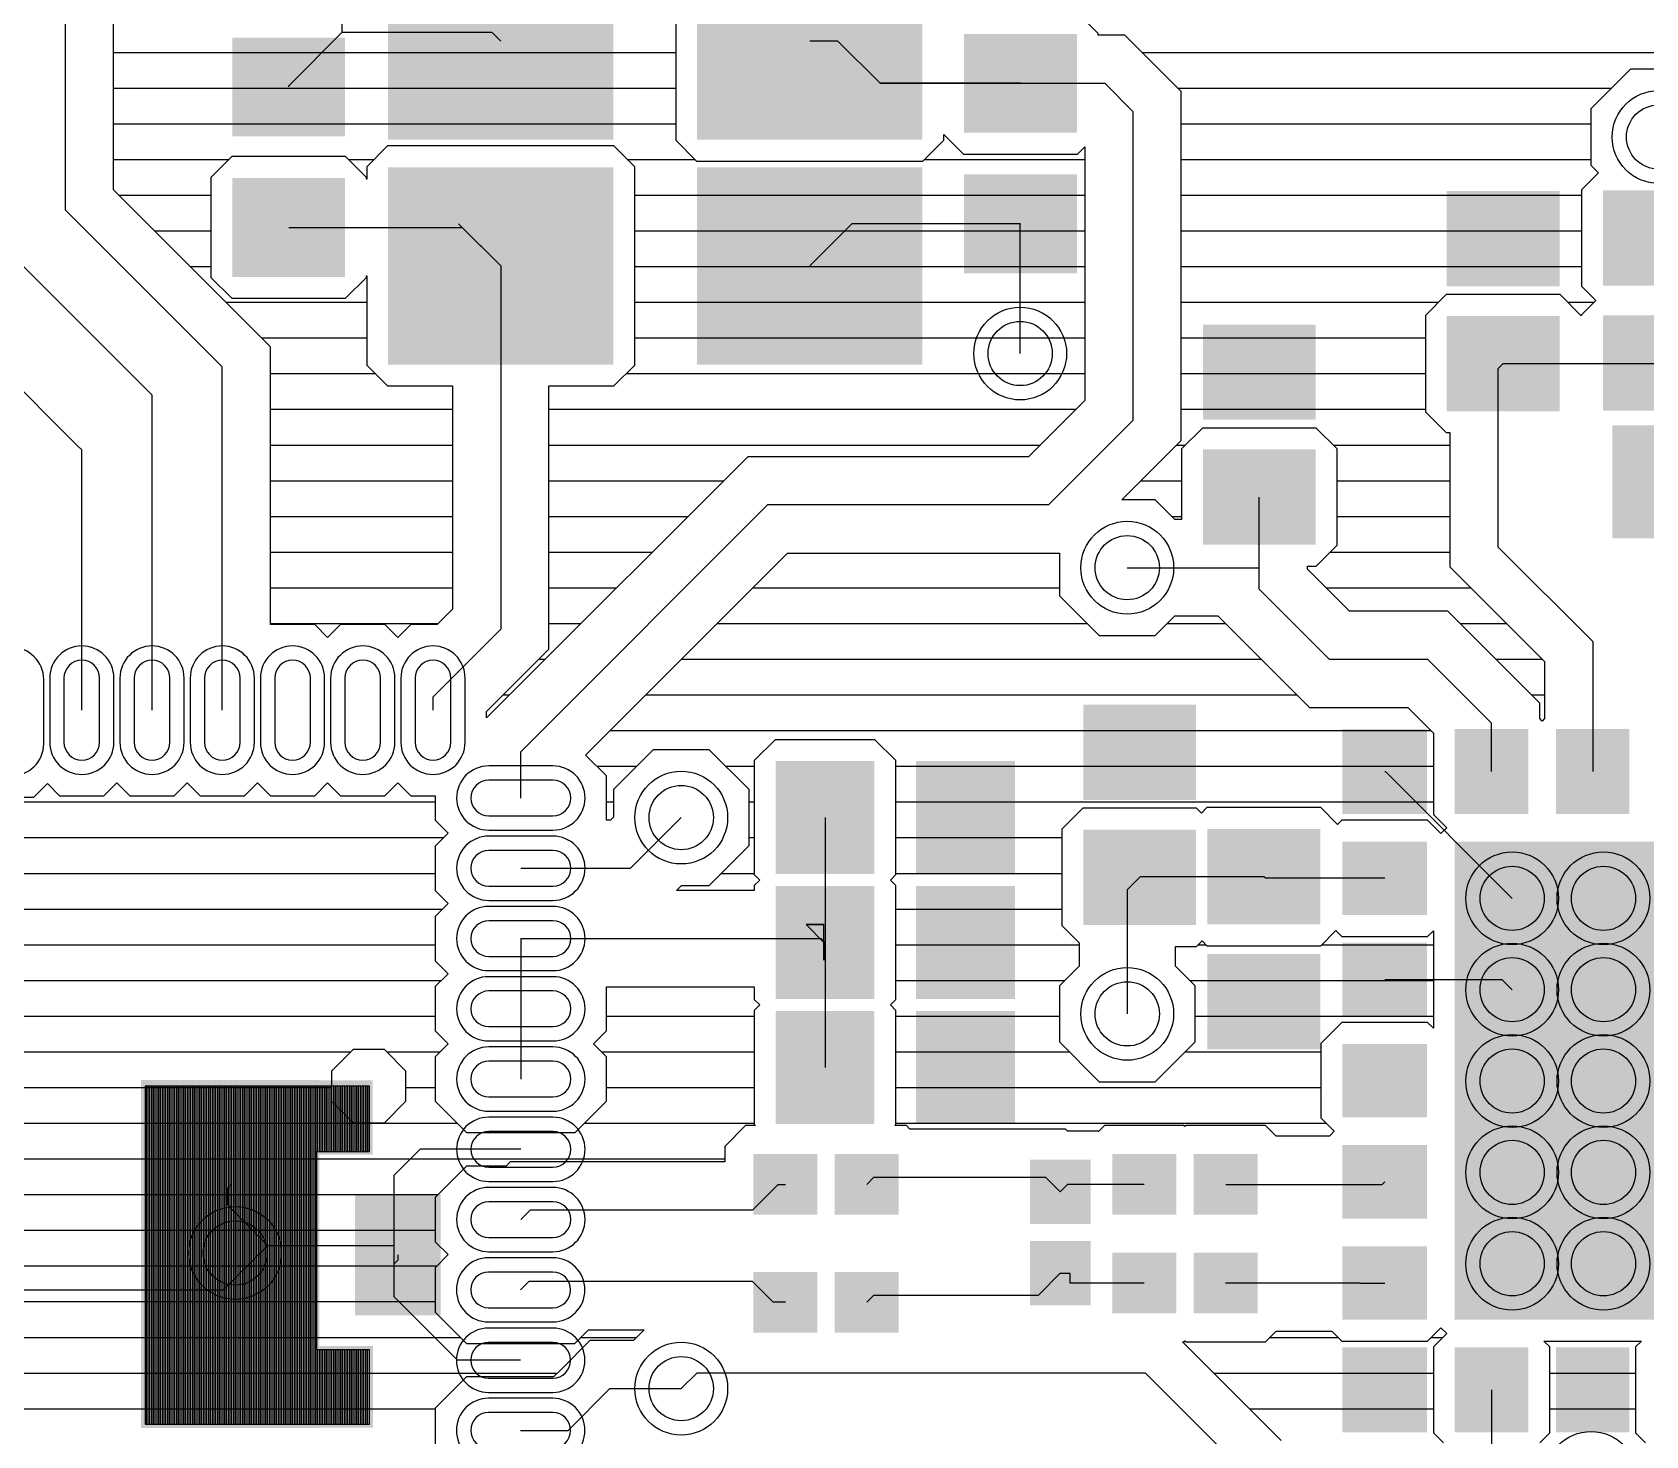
# Model space of a CAD drawing. Extents: x -8.5 to 50.5, y -15.2 to 20.7.
# Drawn here: x 16.08 to 27.56, y -1.46 to 8.53 of the extents above; entities that cross this region are included whole.
import ezdxf

# ---------------------------------------------------------------- set-up
doc = ezdxf.new("R2010")
doc.units = 0
for name, color, linetype in [('1', 22, 'CONTINUOUS'), ('18', 82, 'CONTINUOUS'), ('29', 253, 'CONTINUOUS')]:
    doc.layers.add(name, color=color, linetype=linetype)

# ---------------------------------------------------------------- blocks, each defined once
blk = doc.blocks.new('RECT')
blk.add_solid([(-0.5, -0.5), (0.5, -0.5), (-0.5, 0.5), (0.5, 0.5)])
blk = doc.blocks.new('RECT113792X40640R100')
blk.add_lwpolyline([(0.3556, 0), (0.3556, 0, 0.4142), (0.2286, 0.127), (-0.2286, 0.127, 0.4142), (-0.3556, 0), (-0.3556, 0, 0.4142), (-0.2286, -0.127), (0.2286, -0.127, 0.4142)], format="xyb", close=True)
blk = doc.blocks.new('RECT146304X73152R100')
blk.add_lwpolyline([(0.4572, 0), (0.4572, 0, 0.4142), (0.2286, 0.2286), (-0.2286, 0.2286, 0.4142), (-0.4572, 0), (-0.4572, 0, 0.4142), (-0.2286, -0.2286), (0.2286, -0.2286, 0.4142)], format="xyb", close=True)
blk = doc.blocks.new('ROUNDV')
blk.add_circle((0, 0), 0.5)

msp = doc.modelspace()

# ---------------------------------------------------------------- linework, layer by layer
at = {"layer": '1'}
for p, q in [((16.6549, 7.404), (16.6549, 10.404)), ((16.312, 10.262), (16.312, 7.262)), ((20.658, 9.1672), (20.658, 7.7568)), ((18.284, 8.525), (18.284, 8.652)), ((23.666, 8.5172), (23.5172, 8.666)), ((17.903, 8.144), (18.284, 8.525)), ((18.284, 8.525), (19.349, 8.525)), ((19.349, 8.525), (19.412, 8.462)), ((23.666, 8.5049), (23.666, 8.5172)), ((23.854, 8.5049), (23.666, 8.5049)), ((24.054, 8.3049), (23.854, 8.5049)), ((21.812, 8.462), (21.612, 8.462)), ((22.112, 8.162), (21.812, 8.462)), ((16.6549, 8.382), (20.658, 8.382)), ((23.9769, 8.382), (28.8641, 8.382)), ((24.2549, 8.104), (24.054, 8.3049)), ((23.112, 8.162), (22.112, 8.162)), ((22.112, 8.162), (23.712, 8.162)), ((23.712, 8.162), (23.912, 7.962)), ((27.4546, 8.2624), (27.1719, 7.9797)), ((27.8544, 8.2624), (27.4546, 8.2624)), ((16.6549, 8.128), (20.658, 8.128)), ((17.903, 8.136), (17.903, 8.144)), ((24.2309, 8.128), (27.3202, 8.128)), ((24.2549, 5.62), (24.2549, 8.104)), ((23.912, 7.962), (23.912, 5.762)), ((27.1719, 7.9797), (27.1719, 7.5799)), ((16.6549, 7.874), (20.658, 7.874)), ((24.2549, 7.874), (27.1719, 7.874)), ((18.6068, 7.716), (18.458, 7.5672)), ((20.2172, 7.716), (18.6068, 7.716)), ((20.366, 7.5672), (20.2172, 7.716)), ((20.658, 7.7568), (20.8068, 7.608)), ((22.4172, 7.608), (22.566, 7.7568)), ((22.566, 7.7568), (22.566, 7.7988)), ((22.566, 7.7988), (22.7068, 7.658)), ((23.5172, 7.658), (23.5691, 7.7099)), ((23.5691, 7.7099), (23.5691, 5.904)), ((16.6549, 7.62), (17.4778, 7.62)), ((17.4978, 7.64), (17.349, 7.4912)), ((18.3082, 7.64), (17.4978, 7.64)), ((18.457, 7.4912), (18.3082, 7.64)), ((18.3282, 7.62), (18.5108, 7.62)), ((20.3132, 7.62), (20.7948, 7.62)), ((20.8068, 7.608), (22.4172, 7.608)), ((22.4292, 7.62), (23.5691, 7.62)), ((22.7068, 7.658), (23.5172, 7.658)), ((24.2549, 7.62), (27.1719, 7.62)), ((15.363, 7.509), (16.887, 5.985)), ((17.349, 7.4912), (17.349, 6.7808)), ((18.457, 7.4789), (18.457, 7.4912)), ((18.458, 7.4789), (18.457, 7.4789)), ((18.458, 7.5672), (18.458, 7.4789)), ((20.366, 6.1568), (20.366, 7.5672)), ((27.2274, 7.5244), (27.1067, 7.4037)), ((27.1719, 7.5799), (27.2274, 7.5244)), ((17.554, 6.5049), (16.6549, 7.404)), ((16.6929, 7.366), (17.349, 7.366)), ((20.366, 7.366), (23.5691, 7.366)), ((24.2549, 7.366), (27.1067, 7.366)), ((27.1067, 7.4037), (27.1067, 6.7183)), ((16.312, 7.262), (17.412, 6.162)), ((17.903, 7.136), (19.138, 7.136)), ((19.112, 7.162), (19.412, 6.862)), ((19.138, 7.136), (19.412, 6.862)), ((21.912, 7.162), (21.612, 6.862)), ((23.112, 7.162), (21.912, 7.162)), ((23.11, 7.16), (23.112, 7.162)), ((23.11, 6.239), (23.11, 7.16)), ((16.9469, 7.112), (17.349, 7.112)), ((20.366, 7.112), (23.5691, 7.112)), ((24.2549, 7.112), (27.1067, 7.112)), ((16.402, 5.581), (14.982, 7.001)), ((17.2009, 6.858), (17.349, 6.858)), ((17.349, 6.7808), (17.4978, 6.632)), ((18.3082, 6.632), (18.457, 6.7808)), ((18.457, 6.7808), (18.457, 6.7931)), ((18.457, 6.7931), (18.458, 6.7931)), ((18.458, 6.7931), (18.458, 6.1568)), ((19.412, 6.862), (19.412, 4.2784)), ((20.366, 6.858), (23.5691, 6.858)), ((24.2549, 6.858), (27.1067, 6.858)), ((27.1067, 6.7183), (27.2085, 6.6165)), ((17.4549, 6.604), (18.458, 6.604)), ((17.4978, 6.632), (18.3082, 6.632)), ((20.366, 6.604), (23.5691, 6.604)), ((24.2549, 6.604), (26.0876, 6.604)), ((26.1429, 6.6594), (25.9941, 6.5106)), ((26.9533, 6.6594), (26.1429, 6.6594)), ((27.1019, 6.5108), (26.9533, 6.6594)), ((27.0087, 6.604), (27.196, 6.604)), ((27.2085, 6.6165), (27.1067, 6.5147)), ((17.7729, 6.286), (17.554, 6.5049)), ((25.9941, 6.5106), (25.9941, 5.8252)), ((27.1067, 6.5108), (27.1019, 6.5108)), ((27.1067, 6.5147), (27.1067, 6.5108)), ((17.7089, 6.35), (18.458, 6.35)), ((20.366, 6.35), (23.5691, 6.35)), ((24.2549, 6.35), (25.9941, 6.35)), ((17.7729, 4.3106), (17.7729, 6.286)), ((17.43, 6.144), (17.412, 6.162)), ((17.43, 3.701), (17.43, 6.144)), ((17.7729, 6.096), (18.5188, 6.096)), ((18.458, 6.1568), (18.6068, 6.008)), ((20.2172, 6.008), (20.366, 6.1568)), ((20.3052, 6.096), (23.5691, 6.096)), ((24.2549, 6.096), (25.9941, 6.096)), ((26.512, 6.1318), (26.5481, 6.1679)), ((26.512, 4.862), (26.512, 6.1318)), ((26.5481, 6.1679), (27.6606, 6.1679)), ((16.93, 5.942), (16.887, 5.985)), ((18.6068, 6.008), (19.0691, 6.008)), ((19.0691, 6.008), (19.0691, 4.4205)), ((19.7549, 4.1364), (19.7549, 6.008)), ((19.7549, 6.008), (20.2172, 6.008)), ((16.93, 3.701), (16.93, 5.942)), ((23.5691, 5.904), (23.17, 5.5049)), ((17.7729, 5.842), (19.0691, 5.842)), ((19.7549, 5.842), (23.5071, 5.842)), ((23.912, 5.762), (23.312, 5.162)), ((24.2549, 5.842), (25.9941, 5.842)), ((25.9941, 5.8252), (26.1429, 5.6764)), ((24.4068, 5.709), (24.258, 5.5602)), ((25.2172, 5.709), (24.4068, 5.709)), ((25.366, 5.5602), (25.2172, 5.709)), ((26.1429, 5.6764), (26.1691, 5.6764)), ((26.1691, 5.6764), (26.1691, 4.72)), ((16.43, 5.553), (16.402, 5.581)), ((16.43, 3.701), (16.43, 5.553)), ((17.7729, 5.588), (19.0691, 5.588)), ((19.7549, 5.588), (23.2531, 5.588)), ((23.8325, 5.1976), (24.2549, 5.62)), ((24.2229, 5.588), (24.2858, 5.588)), ((24.258, 5.5602), (24.258, 5.0579)), ((25.3382, 5.588), (26.1691, 5.588)), ((25.366, 4.8748), (25.366, 5.5602)), ((21.17, 5.5049), (19.47, 3.8049)), ((23.17, 5.5049), (21.17, 5.5049)), ((17.7729, 5.334), (19.0691, 5.334)), ((19.7549, 5.334), (20.9991, 5.334)), ((23.9689, 5.334), (24.258, 5.334)), ((25.366, 5.334), (26.1691, 5.334)), ((24.0719, 5.1976), (23.8325, 5.1976)), ((24.2116, 5.0579), (24.0719, 5.1976)), ((24.812, 4.715), (24.812, 5.2175)), ((17.7729, 5.08), (19.0691, 5.08)), ((21.312, 5.162), (19.612, 3.462)), ((19.7549, 5.08), (20.7451, 5.08)), ((23.312, 5.162), (21.312, 5.162)), ((24.1895, 5.08), (24.258, 5.08)), ((24.258, 5.0579), (24.2116, 5.0579)), ((25.366, 5.08), (26.1691, 5.08)), ((17.7729, 4.826), (19.0691, 4.826)), ((19.7549, 4.826), (20.4911, 4.826)), ((25.2172, 4.726), (25.366, 4.8748)), ((25.3172, 4.826), (26.1691, 4.826)), ((27.1852, 4.1888), (26.512, 4.862)), ((20.0167, 3.3817), (21.454, 4.8191)), ((21.454, 4.8191), (23.3894, 4.8191)), ((23.3894, 4.8191), (23.3894, 4.5151)), ((23.872, 4.715), (24.812, 4.715)), ((24.812, 4.562), (24.812, 4.715)), ((25.1549, 4.704), (25.1549, 4.726)), ((25.1549, 4.726), (25.2172, 4.726)), ((26.1691, 4.72), (26.37, 4.5191)), ((25.454, 4.4049), (25.1549, 4.704)), ((17.7729, 4.572), (19.0691, 4.572)), ((19.7549, 4.572), (20.2371, 4.572)), ((21.2069, 4.572), (23.3894, 4.572)), ((23.3894, 4.5151), (23.6721, 4.2324)), ((25.312, 4.062), (24.812, 4.562)), ((25.2869, 4.572), (26.3171, 4.572)), ((26.37, 4.5191), (26.8423, 4.0468)), ((19.0691, 4.4205), (18.9592, 4.3106)), ((24.0719, 4.2324), (24.2116, 4.3721)), ((24.2116, 4.3721), (24.517, 4.3721)), ((24.517, 4.3721), (24.67, 4.2191)), ((26.154, 4.4049), (25.454, 4.4049)), ((26.3549, 4.204), (26.154, 4.4049)), ((17.7729, 4.318), (18.9666, 4.318)), ((18.0878, 4.3106), (17.7729, 4.3106)), ((18.18, 4.2184), (18.0878, 4.3106)), ((18.2722, 4.3106), (18.18, 4.2184)), ((18.5878, 4.3106), (18.2722, 4.3106)), ((18.68, 4.2184), (18.5878, 4.3106)), ((18.7722, 4.3106), (18.68, 4.2184)), ((18.9592, 4.3106), (18.7722, 4.3106)), ((18.93, 3.7964), (19.412, 4.2784)), ((19.7549, 4.318), (19.9831, 4.318)), ((20.9529, 4.318), (23.5865, 4.318)), ((24.1575, 4.318), (24.5711, 4.318)), ((26.2409, 4.318), (26.5711, 4.318)), ((19.311, 3.6925), (19.7549, 4.1364)), ((23.6721, 4.2324), (24.0719, 4.2324)), ((24.67, 4.2191), (25.17, 3.7191)), ((26.8081, 3.7508), (26.3549, 4.204)), ((27.1852, 4.1888), (27.1852, 3.2645)), ((19.6825, 4.064), (19.7291, 4.064)), ((20.6989, 4.064), (24.8251, 4.064)), ((26.012, 4.062), (25.312, 4.062)), ((26.4652, 3.6088), (26.012, 4.062)), ((26.4949, 4.064), (26.8251, 4.064)), ((26.8423, 4.0468), (26.8423, 3.6408)), ((18.93, 3.701), (18.93, 3.7964)), ((19.47, 3.8049), (19.311, 3.6459)), ((19.4285, 3.81), (19.4751, 3.81)), ((20.4449, 3.81), (25.0791, 3.81)), ((26.7489, 3.81), (26.8423, 3.81)), ((19.311, 3.6459), (19.311, 3.6925)), ((25.17, 3.7191), (25.87, 3.7191)), ((25.87, 3.7191), (26.0512, 3.5379)), ((26.8081, 3.6408), (26.8081, 3.7508)), ((26.4652, 3.2645), (26.4652, 3.6088)), ((26.8252, 3.6237), (26.8081, 3.6408)), ((26.8423, 3.6408), (26.8252, 3.6237)), ((19.555, 3.405), (19.612, 3.462)), ((20.1909, 3.556), (26.0331, 3.556)), ((21.3658, 3.491), (21.217, 3.3422)), ((22.0762, 3.491), (21.3658, 3.491)), ((22.225, 3.3422), (22.0762, 3.491)), ((26.0512, 3.5379), (26.0512, 2.9593)), ((19.555, 3.076), (19.555, 3.405)), ((20.1646, 3.2338), (20.0167, 3.3817)), ((20.4971, 3.4196), (20.2144, 3.1369)), ((20.8969, 3.4196), (20.4971, 3.4196)), ((21.1796, 3.1369), (20.8969, 3.4196)), ((21.217, 3.3422), (21.217, 2.5318)), ((22.225, 2.5318), (22.225, 3.3422)), ((20.0964, 3.302), (20.3795, 3.302)), ((20.1646, 2.9189), (20.1646, 3.2338)), ((21.0145, 3.302), (21.217, 3.302)), ((22.225, 3.302), (26.0512, 3.302)), ((25.7052, 3.2645), (25.7095, 3.2645)), ((25.7095, 3.2645), (26.612, 2.362)), ((16.0878, 3.0814), (16.185, 3.1786)), ((16.185, 3.1786), (16.2722, 3.0914)), ((16.5878, 3.0914), (16.68, 3.1836)), ((16.68, 3.1836), (16.7722, 3.0914)), ((17.0878, 3.0914), (17.18, 3.1836)), ((17.18, 3.1836), (17.2722, 3.0914)), ((17.5878, 3.0914), (17.68, 3.1836)), ((17.68, 3.1836), (17.7722, 3.0914)), ((18.0878, 3.0914), (18.18, 3.1836)), ((18.18, 3.1836), (18.2722, 3.0914)), ((18.5878, 3.0914), (18.68, 3.1836)), ((18.68, 3.1836), (18.7722, 3.0914)), ((20.2144, 3.1369), (20.2144, 2.9393)), ((21.1796, 2.7371), (21.1796, 3.1369)), ((12.4146, 3.048), (18.9454, 3.048)), ((15.7722, 3.0814), (16.0878, 3.0814)), ((16.2722, 3.0914), (16.5878, 3.0914)), ((16.7722, 3.0914), (17.0878, 3.0914)), ((17.2722, 3.0914), (17.5878, 3.0914)), ((17.7722, 3.0914), (18.0878, 3.0914)), ((18.2722, 3.0914), (18.5878, 3.0914)), ((18.7722, 3.0914), (18.9454, 3.0914)), ((18.9454, 3.0914), (18.9454, 2.9182)), ((20.1646, 3.048), (20.2144, 3.048)), ((21.1796, 3.048), (21.217, 3.048)), ((22.225, 3.048), (26.0512, 3.048)), ((23.5549, 3.0026), (23.4061, 2.8538)), ((24.3653, 3.0026), (23.5549, 3.0026)), ((24.3998, 2.968), (24.3653, 3.0026)), ((24.4392, 3.0074), (24.3998, 2.968)), ((25.2496, 3.0074), (24.4392, 3.0074)), ((25.3692, 2.8878), (25.2496, 3.0074)), ((18.9454, 2.9182), (19.0376, 2.826)), ((20.194, 2.9189), (20.1646, 2.9189)), ((20.2144, 2.9393), (20.194, 2.9189)), ((20.336, 2.576), (20.697, 2.937)), ((21.721, 2.937), (21.721, 2.048)), ((25.4, 2.9185), (25.3692, 2.8878)), ((26.0104, 2.9185), (25.4, 2.9185)), ((26.1052, 2.8237), (26.0104, 2.9185)), ((26.0512, 2.9593), (26.146, 2.8645)), ((12.3544, 2.794), (19.0056, 2.794)), ((19.0376, 2.826), (18.9454, 2.7338)), ((21.1796, 2.794), (21.217, 2.794)), ((22.225, 2.794), (23.4061, 2.794)), ((23.4061, 2.8538), (23.4061, 2.1684)), ((26.146, 2.8645), (26.1052, 2.8237)), ((18.9454, 2.7338), (18.9454, 2.4182)), ((20.8969, 2.4544), (21.1796, 2.7371)), ((12.4146, 2.54), (18.9454, 2.54)), ((19.555, 2.576), (20.336, 2.576)), ((20.9825, 2.54), (21.217, 2.54)), ((21.217, 2.5318), (21.2563, 2.4925)), ((22.1857, 2.4925), (22.225, 2.5318)), ((22.225, 2.54), (23.4061, 2.54)), ((18.9454, 2.4182), (19.0376, 2.326)), ((20.6638, 2.4189), (20.6993, 2.4544)), ((21.217, 2.4189), (20.6638, 2.4189)), ((20.6993, 2.4544), (20.8969, 2.4544)), ((21.2563, 2.4925), (21.217, 2.4532)), ((21.217, 2.4532), (21.217, 2.4189)), ((22.225, 2.4532), (22.1857, 2.4925)), ((22.225, 1.6428), (22.225, 2.4532)), ((23.965, 2.5159), (23.872, 2.423)), ((23.872, 2.423), (23.872, 1.54)), ((23.965, 2.5159), (23.9601, 2.5111)), ((24.8444, 2.5159), (23.965, 2.5159)), ((24.8558, 2.5045), (24.8444, 2.5159)), ((25.7052, 2.5045), (24.8558, 2.5045)), ((19.0376, 2.326), (18.9454, 2.2338)), ((12.3624, 2.286), (18.9976, 2.286)), ((18.9454, 2.2338), (18.9454, 1.9182)), ((22.225, 2.286), (23.4061, 2.286)), ((19.555, 2.076), (19.555, 1.576)), ((19.555, 2.076), (21.693, 2.076)), ((21.713, 2.048), (21.586, 2.175)), ((21.586, 2.175), (21.713, 2.048)), ((21.713, 2.175), (21.586, 2.175)), ((21.586, 2.175), (21.713, 2.175)), ((21.693, 2.076), (21.721, 2.048)), ((21.713, 1.921), (21.713, 2.175)), ((23.4061, 2.1684), (23.5291, 2.0454)), ((25.2496, 2.0245), (25.3578, 2.1327)), ((25.3578, 2.1327), (25.4, 2.0905)), ((25.4, 2.0905), (26.0104, 2.0905)), ((26.0104, 2.0905), (26.0512, 2.1313)), ((26.0512, 2.1313), (26.0512, 1.4377)), ((12.4146, 2.032), (18.9454, 2.032)), ((21.721, 2.048), (21.713, 2.048)), ((21.713, 2.048), (21.713, 1.921)), ((21.721, 2.048), (21.721, 1.159)), ((22.225, 2.032), (23.5291, 2.032)), ((23.5291, 2.0454), (23.5291, 1.8796)), ((24.2149, 1.8796), (24.2149, 2.0196)), ((24.2149, 2.0196), (24.3653, 2.0196)), ((24.3653, 2.0196), (24.4047, 2.059)), ((24.3777, 2.032), (24.4316, 2.032)), ((24.4047, 2.059), (24.4392, 2.0245)), ((24.4392, 2.0245), (25.2496, 2.0245)), ((25.2571, 2.032), (26.0512, 2.032)), ((18.9454, 1.9182), (19.0376, 1.826)), ((23.5291, 1.8796), (23.3894, 1.7399)), ((24.3546, 1.7399), (24.2149, 1.8796)), ((12.3704, 1.778), (18.9896, 1.778)), ((19.0376, 1.826), (18.9454, 1.7338)), ((18.9454, 1.7338), (18.9454, 1.4182)), ((20.1646, 1.4182), (20.1646, 1.7331)), ((20.1646, 1.7331), (21.217, 1.7331)), ((21.217, 1.7331), (21.217, 1.6428)), ((22.225, 1.778), (23.4275, 1.778)), ((23.3894, 1.7399), (23.3894, 1.3401)), ((24.3165, 1.778), (26.0512, 1.778)), ((24.3546, 1.3401), (24.3546, 1.7399)), ((25.7052, 1.7845), (26.5395, 1.7845)), ((26.5395, 1.7845), (26.612, 1.712)), ((21.217, 1.6428), (21.2563, 1.6035)), ((22.1857, 1.6035), (22.225, 1.6428)), ((12.4146, 1.524), (18.9454, 1.524)), ((19.555, 1.576), (19.555, 1.076)), ((20.1646, 1.524), (21.217, 1.524)), ((21.2563, 1.6035), (21.217, 1.5642)), ((21.217, 1.5642), (21.217, 0.7538)), ((22.225, 1.5642), (22.1857, 1.6035)), ((22.225, 0.7538), (22.225, 1.5642)), ((22.225, 1.524), (23.3894, 1.524)), ((24.3546, 1.524), (26.0512, 1.524)), ((18.9454, 1.4182), (19.0376, 1.326)), ((20.0724, 1.326), (20.1646, 1.4182)), ((25.4, 1.4785), (25.2512, 1.3297)), ((26.0104, 1.4785), (25.4, 1.4785)), ((26.0512, 1.4377), (26.0104, 1.4785)), ((12.3784, 1.27), (18.3446, 1.27)), ((18.3605, 1.2859), (18.208, 1.1334)), ((18.5847, 1.2859), (18.3605, 1.2859)), ((18.7372, 1.1334), (18.5847, 1.2859)), ((18.6006, 1.27), (18.9816, 1.27)), ((19.0376, 1.326), (18.9454, 1.2338)), ((20.1646, 1.2338), (20.0724, 1.326)), ((20.1284, 1.27), (21.217, 1.27)), ((22.225, 1.27), (23.4595, 1.27)), ((23.3894, 1.3401), (23.6721, 1.0574)), ((24.0719, 1.0574), (24.3546, 1.3401)), ((24.2845, 1.27), (25.2512, 1.27)), ((25.2512, 1.3297), (25.2512, 0.7993)), ((18.9454, 1.2338), (18.9454, 0.9182)), ((20.1646, 0.9182), (20.1646, 1.2338)), ((18.208, 1.1334), (18.208, 0.9177)), ((18.7372, 0.9177), (18.7372, 1.1334)), ((23.6721, 1.0574), (24.0719, 1.0574)), ((12.4146, 1.016), (18.208, 1.016)), ((18.4705, 1.0257), (16.8813, 1.0257)), ((16.8813, 1.0257), (16.8813, -1.3799)), ((16.887, 1.0257), (16.887, -1.3799)), ((16.8997, 1.0257), (16.8997, -1.3799)), ((16.9124, 1.0257), (16.9124, -1.3799)), ((16.9251, 1.0257), (16.9251, -1.3799)), ((16.9378, 1.0257), (16.9378, -1.3799)), ((16.9505, 1.0257), (16.9505, -1.3799)), ((16.9632, 1.0257), (16.9632, -1.3799)), ((16.9759, 1.0257), (16.9759, -1.3799)), ((16.9886, 1.0257), (16.9886, -1.3799)), ((17.0013, 1.0257), (17.0013, -1.3799)), ((17.014, 1.0257), (17.014, -1.3799)), ((17.0267, 1.0257), (17.0267, -1.3799)), ((17.0394, 1.0257), (17.0394, -1.3799)), ((17.0521, 1.0257), (17.0521, -1.3799)), ((17.0648, 1.0257), (17.0648, -1.3799)), ((17.0775, 1.0257), (17.0775, -1.3799)), ((17.0902, 1.0257), (17.0902, -1.3799)), ((17.1029, 1.0257), (17.1029, -1.3799)), ((17.1156, 1.0257), (17.1156, -1.3799)), ((17.1283, 1.0257), (17.1283, -1.3799)), ((17.141, 1.0257), (17.141, -1.3799)), ((17.1537, 1.0257), (17.1537, -1.3799)), ((17.1664, 1.0257), (17.1664, -1.3799)), ((17.1791, 1.0257), (17.1791, -1.3799)), ((17.1918, 1.0257), (17.1918, -1.3799)), ((17.2045, 1.0257), (17.2045, -1.3799)), ((17.2172, 1.0257), (17.2172, -1.3799)), ((17.2299, 1.0257), (17.2299, -1.3799)), ((17.2426, 1.0257), (17.2426, -1.3799)), ((17.2553, 1.0257), (17.2553, -1.3799)), ((17.268, 1.0257), (17.268, -1.3799)), ((17.2807, 1.0257), (17.2807, -1.3799)), ((17.2934, 1.0257), (17.2934, -1.3799)), ((17.3061, 1.0257), (17.3061, -1.3799)), ((17.3188, 1.0257), (17.3188, -1.3799)), ((17.3315, 1.0257), (17.3315, -1.3799)), ((17.3442, 1.0257), (17.3442, -1.3799)), ((17.3569, 1.0257), (17.3569, -1.3799)), ((17.3696, 1.0257), (17.3696, -1.3799)), ((17.3823, 1.0257), (17.3823, -1.3799)), ((17.395, 1.0257), (17.395, -1.3799)), ((17.4077, 1.0257), (17.4077, -1.3799)), ((17.4204, 1.0257), (17.4204, -1.3799)), ((17.4331, 1.0257), (17.4331, -1.3799)), ((17.4458, 1.0257), (17.4458, -1.3799)), ((17.4585, 1.0257), (17.4585, -1.3799)), ((17.4712, 1.0257), (17.4712, -1.3799)), ((17.4839, 1.0257), (17.4839, -1.3799)), ((17.4966, 1.0257), (17.4966, -1.3799)), ((17.5093, 1.0257), (17.5093, -1.3799)), ((17.522, 1.0257), (17.522, -1.3799)), ((17.5347, 1.0257), (17.5347, -1.3799)), ((17.5474, 1.0257), (17.5474, -1.3799)), ((17.5601, 1.0257), (17.5601, -1.3799)), ((17.5728, 1.0257), (17.5728, -1.3799)), ((17.5855, 1.0257), (17.5855, -1.3799)), ((17.5982, 1.0257), (17.5982, -1.3799)), ((17.6109, 1.0257), (17.6109, -1.3799)), ((17.6236, 1.0257), (17.6236, -1.3799)), ((17.6363, 1.0257), (17.6363, -1.3799)), ((17.649, 1.0257), (17.649, -1.3799)), ((17.6617, 1.0257), (17.6617, -1.3799)), ((17.6744, 1.0257), (17.6744, -1.3799)), ((17.6871, 1.0257), (17.6871, -1.3799)), ((17.6998, 1.0257), (17.6998, -1.3799)), ((17.7125, 1.0257), (17.7125, -1.3799)), ((17.7252, 1.0257), (17.7252, -1.3799)), ((17.7379, 1.0257), (17.7379, -1.3799)), ((17.7506, 1.0257), (17.7506, -1.3799)), ((17.7633, 1.0257), (17.7633, -1.3799)), ((17.776, 1.0257), (17.776, -1.3799)), ((17.7887, 1.0257), (17.7887, -1.3799)), ((17.8014, 1.0257), (17.8014, -1.3799)), ((17.8141, 1.0257), (17.8141, -1.3799)), ((17.8268, 1.0257), (17.8268, -1.3799)), ((17.8395, 1.0257), (17.8395, -1.3799)), ((17.8522, 1.0257), (17.8522, -1.3799)), ((17.8649, 1.0257), (17.8649, -1.3799)), ((17.8776, 1.0257), (17.8776, -1.3799)), ((17.8903, 1.0257), (17.8903, -1.3799)), ((17.903, 1.0257), (17.903, -1.3799)), ((17.9157, 1.0257), (17.9157, -1.3799)), ((17.9284, 1.0257), (17.9284, -1.3799)), ((17.9411, 1.0257), (17.9411, -1.3799)), ((17.9538, 1.0257), (17.9538, -1.3799)), ((17.9665, 1.0257), (17.9665, -1.3799)), ((17.9792, 1.0257), (17.9792, -1.3799)), ((17.9919, 1.0257), (17.9919, -1.3799)), ((18.0046, 1.0257), (18.0046, -1.3799)), ((18.0173, 1.0257), (18.0173, -1.3799)), ((18.03, 1.0257), (18.03, -1.3799)), ((18.0427, 1.0257), (18.0427, -1.3799)), ((18.0554, 1.0257), (18.0554, -1.3799)), ((18.0681, 1.0257), (18.0681, -1.3799)), ((18.0808, 1.0257), (18.0808, -1.3799)), ((18.0935, 1.0257), (18.0935, -1.3799)), ((18.1062, 1.0257), (18.1062, 0.5599)), ((18.1189, 1.0257), (18.1189, 0.5599)), ((18.1316, 1.0257), (18.1316, 0.5599)), ((18.1443, 1.0257), (18.1443, 0.5599)), ((18.157, 1.0257), (18.157, 0.5599)), ((18.1697, 1.0257), (18.1697, 0.5599)), ((18.1824, 1.0257), (18.1824, 0.5599)), ((18.1951, 1.0257), (18.1951, 0.5599)), ((18.2078, 1.0257), (18.2078, 0.5599)), ((18.2205, 1.0257), (18.2205, 0.5599)), ((18.2332, 1.0257), (18.2332, 0.5599)), ((18.2459, 1.0257), (18.2459, 0.5599)), ((18.2586, 1.0257), (18.2586, 0.5599)), ((18.2713, 1.0257), (18.2713, 0.5599)), ((18.284, 1.0257), (18.284, 0.5599)), ((18.2967, 1.0257), (18.2967, 0.5599)), ((18.3094, 1.0257), (18.3094, 0.5599)), ((18.3221, 1.0257), (18.3221, 0.5599)), ((18.3348, 1.0257), (18.3348, 0.5599)), ((18.3475, 1.0257), (18.3475, 0.5599)), ((18.3602, 1.0257), (18.3602, 0.5599)), ((18.3729, 1.0257), (18.3729, 0.5599)), ((18.3856, 1.0257), (18.3856, 0.5599)), ((18.3983, 1.0257), (18.3983, 0.5599)), ((18.411, 1.0257), (18.411, 0.5599)), ((18.4237, 1.0257), (18.4237, 0.5599)), ((18.4364, 1.0257), (18.4364, 0.5599)), ((18.4491, 1.0257), (18.4491, 0.5599)), ((18.4618, 1.0257), (18.4618, 0.5599)), ((18.4769, 1.0256), (18.4683, 1.0256)), ((18.4712, 1.0259), (18.4705, 1.0257)), ((18.4765, 1.0259), (18.4712, 1.0259)), ((18.4745, 1.0259), (18.4745, 0.5599)), ((18.4765, 0.5599), (18.4765, 1.0259)), ((18.7372, 1.016), (18.9454, 1.016)), ((20.1646, 1.016), (21.217, 1.016)), ((22.225, 1.016), (25.2512, 1.016)), ((18.208, 0.9177), (18.3605, 0.7652)), ((18.5847, 0.7652), (18.7372, 0.9177)), ((18.9454, 0.9182), (19.1686, 0.695)), ((19.9414, 0.695), (20.1646, 0.9182)), ((12.6889, 0.762), (19.1016, 0.762)), ((18.3605, 0.7652), (18.5847, 0.7652)), ((19.1686, 0.695), (19.9414, 0.695)), ((20.0084, 0.762), (21.217, 0.762)), ((21.1552, 0.7455), (21.0064, 0.5967)), ((21.2253, 0.7455), (21.1552, 0.7455)), ((21.217, 0.7538), (21.2253, 0.7455)), ((22.2167, 0.7455), (22.225, 0.7538)), ((22.3003, 0.7455), (22.2167, 0.7455)), ((22.225, 0.762), (25.2885, 0.762)), ((22.3253, 0.7205), (22.3003, 0.7455)), ((23.4329, 0.7205), (22.3253, 0.7205)), ((23.4478, 0.7057), (23.4329, 0.7205)), ((23.665, 0.7057), (23.4478, 0.7057)), ((23.6678, 0.7028), (23.665, 0.7057)), ((23.7105, 0.7455), (23.6678, 0.7028)), ((24.2766, 0.7455), (23.7105, 0.7455)), ((24.2831, 0.739), (24.2766, 0.7455)), ((24.2896, 0.7455), (24.2831, 0.739)), ((24.8557, 0.7455), (24.2896, 0.7455)), ((24.9319, 0.6693), (24.8557, 0.7455)), ((25.2512, 0.7993), (25.346, 0.7045)), ((25.346, 0.7045), (25.3108, 0.6693)), ((18.8378, 0.576), (18.652, 0.3902)), ((19.555, 0.576), (18.8378, 0.576)), ((21.0064, 0.5967), (21.0064, 0.4864)), ((25.3108, 0.6693), (24.9319, 0.6693)), ((12.7849, 0.508), (21.0064, 0.508)), ((18.1037, -0.8497), (18.1037, 0.5599)), ((18.1037, 0.5599), (18.4765, 0.5599)), ((19.4804, 0.4864), (19.4511, 0.457)), ((21.0064, 0.4864), (19.4804, 0.4864)), ((18.652, 0.3902), (18.652, -0.1065)), ((19.1686, 0.457), (18.9454, 0.2338)), ((19.4511, 0.457), (19.1686, 0.457)), ((22.0173, 0.3264), (22.0685, 0.3776)), ((22.0685, 0.3776), (22.7855, 0.3776)), ((22.7855, 0.3776), (23.2422, 0.3776)), ((23.2422, 0.3776), (23.2909, 0.3776)), ((23.2909, 0.3776), (23.3947, 0.2739)), ((12.7849, 0.254), (18.9656, 0.254)), ((17.4645, 0.298), (17.4925, 0.326)), ((17.4645, 0.1824), (17.4645, 0.298)), ((18.9454, 0.2338), (18.9454, -0.0818)), ((21.2051, 0.1435), (21.388, 0.3264)), ((21.388, 0.3264), (21.4382, 0.3264)), ((23.4472, 0.3264), (23.3947, 0.2739)), ((23.9936, 0.3264), (23.4472, 0.3264)), ((24.5727, 0.3264), (25.6871, 0.3264)), ((25.6871, 0.3264), (25.7052, 0.3445)), ((17.4645, 0.1824), (17.7546, -0.1077)), ((19.6225, 0.1435), (19.555, 0.076)), ((21.2051, 0.1435), (19.6225, 0.1435)), ((12.7849, 0), (18.9454, 0)), ((17.5058, -0.3566), (17.7546, -0.1077)), ((17.7546, -0.1077), (18.6508, -0.1077)), ((18.6545, -0.238), (18.6545, -0.109)), ((18.9454, -0.0818), (19.0371, -0.1735)), ((18.68, -0.2125), (18.6545, -0.238)), ((18.68, -0.174), (18.68, -0.2125)), ((19.0371, -0.1735), (18.9444, -0.2662)), ((12.7849, -0.254), (18.9566, -0.254)), ((18.6545, -0.474), (18.6545, -0.238)), ((18.9444, -0.2662), (18.9444, -0.5818)), ((23.2391, -0.4608), (23.3947, -0.3052)), ((23.3947, -0.3052), (23.4637, -0.3052)), ((23.4637, -0.3052), (23.4637, -0.3743)), ((14.43, -0.424), (17.4384, -0.424)), ((17.4384, -0.424), (17.5058, -0.3566)), ((19.613, -0.365), (19.554, -0.424)), ((21.205, -0.365), (19.613, -0.365)), ((21.3517, -0.5117), (21.205, -0.365)), ((23.4637, -0.3743), (23.8185, -0.3743)), ((23.8185, -0.3743), (23.8189, -0.3746)), ((23.8189, -0.3746), (23.9936, -0.3746)), ((24.5726, -0.3746), (24.573, -0.3743)), ((24.573, -0.3743), (25.3297, -0.3743)), ((25.3297, -0.3743), (25.5259, -0.3743)), ((25.5259, -0.3743), (25.5271, -0.3755)), ((25.5271, -0.3755), (25.7052, -0.3755)), ((12.7849, -0.508), (18.9444, -0.508)), ((19.1055, -0.925), (18.6545, -0.474)), ((21.4382, -0.5117), (21.3517, -0.5117)), ((22.0173, -0.5117), (22.0682, -0.4608)), ((22.0682, -0.4608), (22.3947, -0.4608)), ((22.3947, -0.4608), (23.1705, -0.4608)), ((23.1705, -0.4608), (23.2391, -0.4608)), ((18.9444, -0.5818), (19.1676, -0.805)), ((12.7849, -0.762), (19.1246, -0.762)), ((20.047, -0.7841), (19.8461, -0.985)), ((19.9404, -0.805), (20.0375, -0.7079)), ((19.9834, -0.762), (20.3795, -0.762)), ((20.0375, -0.7079), (20.4336, -0.7079)), ((20.3574, -0.7841), (20.047, -0.7841)), ((20.4336, -0.7079), (20.3574, -0.7841)), ((24.9679, -1.496), (24.2657, -0.7937)), ((24.2657, -0.7937), (24.2766, -0.7937)), ((24.2766, -0.7937), (24.2831, -0.7872)), ((24.2831, -0.7872), (24.2896, -0.7937)), ((24.2896, -0.7937), (24.8557, -0.7937)), ((24.8557, -0.7937), (24.9322, -0.7172)), ((24.8874, -0.762), (25.3725, -0.762)), ((24.9322, -0.7172), (25.3277, -0.7172)), ((25.3277, -0.7172), (25.4, -0.7895)), ((25.4, -0.7895), (26.0104, -0.7895)), ((26.0104, -0.7895), (26.1052, -0.6947)), ((26.0379, -0.762), (26.1195, -0.762)), ((26.146, -0.7355), (26.0512, -0.8303)), ((26.1052, -0.6947), (26.146, -0.7355)), ((26.8792, -0.8303), (26.8384, -0.7895)), ((26.8384, -0.7895), (27.532, -0.7895)), ((27.532, -0.7895), (27.4912, -0.8303)), ((18.4773, -0.8497), (18.1037, -0.8497)), ((18.1062, -0.8497), (18.1062, -1.3799)), ((18.1189, -0.8497), (18.1189, -1.3799)), ((18.1316, -0.8497), (18.1316, -1.3799)), ((18.1443, -0.8497), (18.1443, -1.3799)), ((18.157, -0.8497), (18.157, -1.3799)), ((18.1697, -0.8497), (18.1697, -1.3799)), ((18.1824, -0.8497), (18.1824, -1.3799)), ((18.1951, -0.8497), (18.1951, -1.3799)), ((18.2078, -0.8497), (18.2078, -1.3799)), ((18.2205, -0.8497), (18.2205, -1.3799)), ((18.2332, -0.8497), (18.2332, -1.3799)), ((18.2459, -0.8497), (18.2459, -1.3799)), ((18.2586, -0.8497), (18.2586, -1.3799)), ((18.2713, -0.8497), (18.2713, -1.3799)), ((18.284, -0.8497), (18.284, -1.3799)), ((18.2967, -0.8497), (18.2967, -1.3799)), ((18.3094, -0.8497), (18.3094, -1.3799)), ((18.3221, -0.8497), (18.3221, -1.3799)), ((18.3348, -0.8497), (18.3348, -1.3799)), ((18.3475, -0.8497), (18.3475, -1.3799)), ((18.3602, -0.8497), (18.3602, -1.3799)), ((18.3729, -0.8497), (18.3729, -1.3799)), ((18.3856, -0.8497), (18.3856, -1.3799)), ((18.3983, -0.8497), (18.3983, -1.3799)), ((18.411, -0.8497), (18.411, -1.3799)), ((18.4237, -0.8497), (18.4237, -1.3799)), ((18.4364, -0.8497), (18.4364, -1.3799)), ((18.4491, -0.8497), (18.4491, -1.3799)), ((18.4618, -0.8497), (18.4618, -1.3799)), ((18.4745, -0.8497), (18.4745, -1.3799)), ((18.4773, -1.3799), (18.4773, -0.8497)), ((19.1676, -0.805), (19.9404, -0.805)), ((26.0512, -0.8303), (26.0512, -1.4407)), ((26.8792, -1.4407), (26.8792, -0.8303)), ((27.4912, -0.8303), (27.4912, -1.4407)), ((12.7849, -1.016), (19.8151, -1.016)), ((19.554, -0.925), (19.1055, -0.925)), ((19.8461, -0.985), (19.7881, -1.043)), ((20.808, -1.016), (20.697, -1.127)), ((24.003, -1.016), (20.808, -1.016)), ((25, -2.013), (24.003, -1.016)), ((24.4879, -1.016), (26.0512, -1.016)), ((26.8792, -1.016), (27.4912, -1.016)), ((19.1676, -1.043), (18.9444, -1.2662)), ((19.7881, -1.043), (19.1676, -1.043)), ((19.892, -1.424), (20.189, -1.127)), ((20.189, -1.127), (20.697, -1.127)), ((26.4652, -1.1355), (26.4652, -2.4432)), ((26.4652, -1.1355), (26.4652, -2.4485)), ((12.7849, -1.27), (18.9444, -1.27)), ((18.9444, -1.2662), (18.9444, -1.5818)), ((24.7419, -1.27), (26.0512, -1.27)), ((26.8792, -1.27), (27.4912, -1.27)), ((16.8813, -1.3799), (18.4773, -1.3799)), ((19.554, -1.424), (19.892, -1.424)), ((26.0512, -1.4407), (26.1223, -1.5118)), ((26.8081, -1.5118), (26.8792, -1.4407)), ((27.4912, -1.4407), (27.5623, -1.5118))]:
    msp.add_line(p, q, dxfattribs=at)

# ---------------------------------------------------------------- block references
for p, xscale, yscale in [((19.412, 8.462), 1.4, 1.2), ((21.612, 8.462), 1.4, 1.2), ((19.412, 6.862), 1.4, 1.2), ((21.612, 6.862), 1.4, 1.2), ((27.6606, 7.061), 0.5999, 0.475), ((24.812, 6.1065), 0.5999, 0.475), ((27.6606, 6.172), 0.5999, 0.475), ((24.812, 5.2175), 0.5999, 0.475), ((21.721, 2.937), 0.5, 0.6), ((22.721, 2.937), 0.5, 0.6), ((24.8444, 2.5159), 0.5999, 0.475), ((25.7052, 2.5045), 0.4, 0.32), ((27.9052, 1.0645), 3.2, 3.2), ((21.721, 2.048), 0.5, 0.6), ((22.721, 2.048), 0.5, 0.6), ((24.8444, 1.6269), 0.5999, 0.475), ((25.7052, 1.7845), 0.4, 0.32), ((21.721, 1.159), 0.5, 0.6), ((22.721, 1.159), 0.5, 0.6), ((25.7052, 1.0645), 0.4, 0.32), ((25.7052, 0.3445), 0.4, 0.32), ((23.3947, 0.2739), 0.3302, 0.3556), ((23.3947, -0.3052), 0.3302, 0.3556), ((25.7052, -0.3755), 0.4, 0.32)]:
    msp.add_blockref('RECT', p, dxfattribs=dict(at, xscale=xscale, yscale=yscale))
for p, xscale, yscale, rotation in [((17.903, 8.136), 0.5, 0.6, 90), ((23.112, 8.162), 0.5, 0.6, 270), ((17.903, 7.136), 0.5, 0.6, 90), ((23.112, 7.162), 0.5, 0.6, 270), ((26.5481, 7.0569), 0.5999, 0.475, 180), ((26.5481, 6.1679), 0.5999, 0.475, 180), ((27.6654, 5.3256), 0.5999, 0.475, 90), ((23.9601, 3.4001), 0.5999, 0.475, 180), ((25.7052, 3.2645), 0.4, 0.4, 90), ((26.4652, 3.2645), 0.4, 0.32, 90), ((27.1852, 3.2645), 0.4, 0.32, 90), ((23.9601, 2.5111), 0.5999, 0.475, 180), ((17.4925, 0.326), 0.5, 0.5, 270), ((21.4382, 0.3264), 0.3302, 0.3556, 270), ((22.0173, 0.3264), 0.3302, 0.3556, 270), ((23.9936, 0.3264), 0.3302, 0.3556, 270), ((24.5727, 0.3264), 0.3302, 0.3556, 270), ((18.68, -0.174), 0.6604, 0.4064, 270), ((23.9936, -0.3746), 0.3302, 0.3556, 270), ((24.5726, -0.3746), 0.3302, 0.3556, 270), ((21.4382, -0.5117), 0.3302, 0.3556, 270), ((22.0173, -0.5117), 0.3302, 0.3556, 270), ((25.7052, -1.1355), 0.4, 0.4, 270), ((26.4652, -1.1355), 0.4, 0.32, 270), ((27.1852, -1.1355), 0.4, 0.32, 270)]:
    msp.add_blockref('RECT', p, dxfattribs=dict(at, xscale=xscale, yscale=yscale, rotation=rotation))
at = {"layer": '1', "rotation": 270}
for p in [(16.43, 3.701), (16.93, 3.701), (17.43, 3.701), (17.93, 3.701), (18.43, 3.701), (18.93, 3.701)]:
    msp.add_blockref('RECT113792X40640R100', p, dxfattribs=at)
at = {"layer": '1'}
for p in [(19.555, 3.076), (19.555, 2.576), (19.555, 2.076), (19.555, 1.576), (19.555, 1.076), (19.555, 0.576), (19.555, 0.076), (19.554, -0.424), (19.554, -0.925), (19.554, -1.424)]:
    msp.add_blockref('RECT113792X40640R100', p, dxfattribs=at)
at = {"layer": '18', "xscale": 0.4572, "yscale": 0.4572}
for p in [(27.6545, 7.7798), (23.11, 6.239), (23.872, 4.715), (20.697, 2.937), (26.612, 2.362), (27.262, 2.362), (26.612, 1.712), (27.262, 1.712), (23.872, 1.54), (26.612, 1.062), (27.262, 1.062), (26.612, 0.412), (27.262, 0.412), (17.522, -0.1618), (26.612, -0.238), (27.262, -0.238), (20.697, -1.127)]:
    msp.add_blockref('ROUNDV', p, dxfattribs=at)
at = {"layer": '29'}
for name, p, xscale, yscale in [('RECT', (19.412, 8.462), 1.6032, 1.4032), ('RECT', (21.612, 8.462), 1.6032, 1.4032), ('ROUNDV', (27.6545, 7.7798), 0.6604, 0.6604), ('RECT', (19.412, 6.862), 1.6032, 1.4032), ('RECT', (21.612, 6.862), 1.6032, 1.4032), ('RECT', (27.6606, 7.061), 0.8031, 0.6782), ('ROUNDV', (23.11, 6.239), 0.6604, 0.6604), ('RECT', (24.812, 6.1065), 0.8031, 0.6782), ('RECT', (27.6606, 6.172), 0.8031, 0.6782), ('RECT', (24.812, 5.2175), 0.8031, 0.6782), ('ROUNDV', (23.872, 4.715), 0.6604, 0.6604), ('RECT', (21.721, 2.937), 0.7032, 0.8032), ('RECT', (22.721, 2.937), 0.7032, 0.8032), ('ROUNDV', (20.697, 2.937), 0.6604, 0.6604), ('RECT', (24.8444, 2.5159), 0.8031, 0.6782), ('RECT', (25.7052, 2.5045), 0.6032, 0.5232), ('RECT', (27.9052, 1.0645), 3.4032, 3.4032), ('ROUNDV', (26.612, 2.362), 0.6604, 0.6604), ('ROUNDV', (27.262, 2.362), 0.6604, 0.6604), ('RECT', (21.721, 2.048), 0.7032, 0.8032), ('RECT', (22.721, 2.048), 0.7032, 0.8032), ('RECT', (24.8444, 1.6269), 0.8031, 0.6782), ('RECT', (25.7052, 1.7845), 0.6032, 0.5232), ('ROUNDV', (26.612, 1.712), 0.6604, 0.6604), ('ROUNDV', (27.262, 1.712), 0.6604, 0.6604), ('ROUNDV', (23.872, 1.54), 0.6604, 0.6604), ('RECT', (21.721, 1.159), 0.7032, 0.8032), ('RECT', (22.721, 1.159), 0.7032, 0.8032), ('ROUNDV', (26.612, 1.062), 0.6604, 0.6604), ('ROUNDV', (27.262, 1.062), 0.6604, 0.6604), ('RECT', (25.7052, 1.0645), 0.6032, 0.5232), ('ROUNDV', (26.612, 0.412), 0.6604, 0.6604), ('ROUNDV', (27.262, 0.412), 0.6604, 0.6604), ('RECT', (25.7052, 0.3445), 0.6032, 0.5232), ('RECT', (21.4382, 0.3264), 0.4572, 0.4318), ('RECT', (23.3947, 0.2739), 0.4318, 0.4572), ('RECT', (23.9936, 0.3264), 0.4572, 0.4318), ('ROUNDV', (17.522, -0.1618), 0.6604, 0.6604), ('ROUNDV', (26.612, -0.238), 0.6604, 0.6604), ('ROUNDV', (27.262, -0.238), 0.6604, 0.6604), ('RECT', (25.7052, -0.3755), 0.6032, 0.5232), ('RECT', (23.9936, -0.3746), 0.4572, 0.4318), ('RECT', (21.4382, -0.5117), 0.4572, 0.4318), ('ROUNDV', (20.697, -1.127), 0.6604, 0.6604), ('ROUNDV', (27.174, -1.762), 0.6604, 0.6604)]:
    msp.add_blockref(name, p, dxfattribs=dict(at, xscale=xscale, yscale=yscale))
for p, xscale, yscale, rotation in [((23.112, 8.162), 0.7032, 0.8032, 270), ((17.903, 8.136), 0.7032, 0.8032, 90), ((17.903, 7.136), 0.7032, 0.8032, 90), ((23.112, 7.162), 0.7032, 0.8032, 270), ((26.5481, 7.0569), 0.8031, 0.6782, 180), ((26.5481, 6.1679), 0.8031, 0.6782, 180), ((27.6654, 5.3256), 0.8031, 0.6782, 90), ((23.9601, 3.4001), 0.8031, 0.6782, 180), ((25.7052, 3.2645), 0.6032, 0.6032, 90), ((26.4652, 3.2645), 0.6032, 0.5232, 90), ((27.1852, 3.2645), 0.6032, 0.5232, 90), ((23.9601, 2.5111), 0.8031, 0.6782, 180), ((17.4854, -0.1688), 2.4744, 1.2696, 270), ((18.3098, 0.8019), 0.5299, 0.3822, 270), ((17.4925, 0.326), 0.7032, 0.7032, 270), ((22.0173, 0.3264), 0.4318, 0.4572, 270), ((24.5727, 0.3264), 0.4318, 0.4572, 270), ((18.68, -0.174), 0.8636, 0.6096, 270), ((23.3947, -0.3052), 0.4572, 0.4318, 90), ((24.5726, -0.3746), 0.4318, 0.4572, 270), ((22.0173, -0.5117), 0.4318, 0.4572, 270), ((18.3073, -1.1131), 0.5813, 0.3903, 270), ((25.7052, -1.1355), 0.6032, 0.6032, 270), ((26.4652, -1.1355), 0.6032, 0.5232, 270), ((27.1852, -1.1355), 0.6032, 0.5232, 270)]:
    msp.add_blockref('RECT', p, dxfattribs=dict(at, xscale=xscale, yscale=yscale, rotation=rotation))
at = {"layer": '29', "rotation": 270}
for p in [(15.93, 3.691), (16.43, 3.701), (16.93, 3.701), (17.43, 3.701), (17.93, 3.701), (18.43, 3.701), (18.93, 3.701)]:
    msp.add_blockref('RECT146304X73152R100', p, dxfattribs=at)
at = {"layer": '29'}
for p in [(19.555, 3.076), (19.555, 2.576), (19.555, 2.076), (19.555, 1.576), (19.555, 1.076), (19.555, 0.576), (19.555, 0.076), (19.554, -0.424), (19.554, -0.925), (19.554, -1.424)]:
    msp.add_blockref('RECT146304X73152R100', p, dxfattribs=at)

doc.saveas('drawing.dxf')
